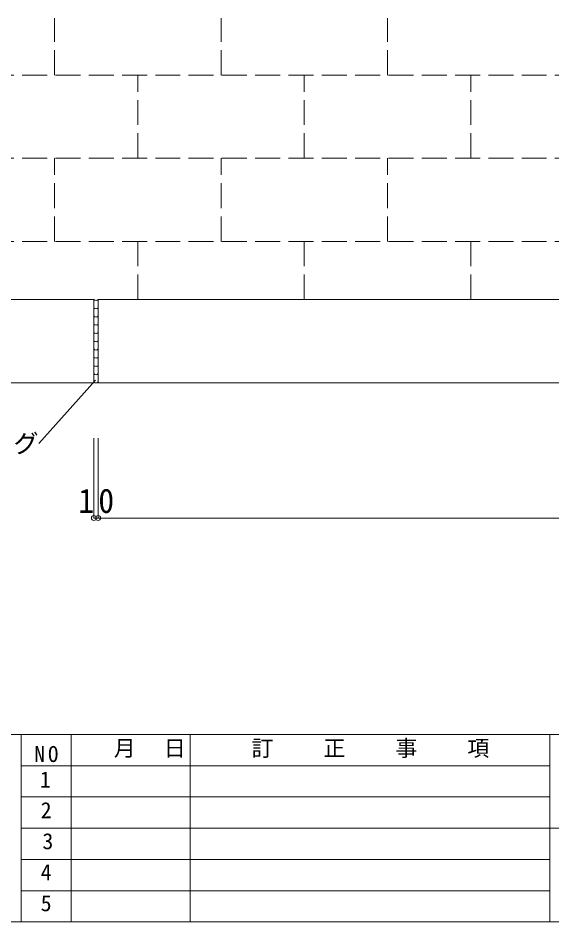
# Model space of a CAD drawing. Units: millimetres on the paper, with parts at other scales. Extents: x -848 to -26, y -812 to -539.
# Drawn here: x -766.4 to -702.3, y -811.7 to -703.2 of the extents above; entities that cross this region are included whole.
import ezdxf
from ezdxf.enums import TextEntityAlignment as Align

# ---------------------------------------------------------------- set-up
doc = ezdxf.new("R2010")
doc.units = ezdxf.units.MM
doc.header["$PDMODE"] = 32
doc.header["$PDSIZE"] = 0.6
doc.linetypes.add('DASHED3', pattern=[4, 3, -1])
doc.layers.add('1-9_hojyosen', color=7, linetype='Continuous', lineweight=9)
doc.layers.add('F-0', color=5, linetype='Continuous', lineweight=9)
doc.styles.add('ＭＳ ゴシック', font='')
doc.styles.get('ＭＳ ゴシック').set_extended_font_data('MS Gothic')

msp = doc.modelspace()

# ---------------------------------------------------------------- linework, layer by layer
at = {"layer": '1-9_hojyosen', "linetype": 'DASHED3'}
for p, q in [((-762.071, -710), (-762.071, -703.163)), ((-742.071, -710), (-742.071, -703.163)), ((-722.071, -710), (-722.071, -703.163)), ((-809.959, -710), (-500.128, -710)), ((-752.071, -720), (-752.071, -710)), ((-732.071, -720), (-732.071, -710)), ((-712.071, -720), (-712.071, -710)), ((-809.959, -720), (-500.128, -720)), ((-762.071, -730), (-762.071, -720)), ((-742.071, -730), (-742.071, -720)), ((-722.071, -730), (-722.071, -720)), ((-809.959, -730), (-500.128, -730)), ((-752.071, -736.951), (-752.071, -730)), ((-732.071, -736.951), (-732.071, -730)), ((-712.071, -736.951), (-712.071, -730))]:
    msp.add_line(p, q, dxfattribs=at)
at = {"layer": '1-9_hojyosen'}
for p, q in [((-809.959, -736.951), (-757.335, -736.951)), ((-757.335, -736.951), (-757.335, -746.951)), ((-607.335, -736.951), (-756.835, -736.951)), ((-756.835, -736.951), (-756.835, -746.951)), ((-763.947, -754.235), (-757.155, -746.638)), ((-809.959, -746.951), (-757.335, -746.951)), ((-607.335, -746.951), (-756.835, -746.951))]:
    msp.add_line(p, q, dxfattribs=at)
at = {"layer": '1-9_hojyosen', "color": 3}
for p, q in [((-757.335, -763.19), (-757.335, -753.612)), ((-756.835, -763.19), (-756.835, -753.612)), ((-757.335, -763.19), (-757.335, -754.608)), ((-757.335, -763.19), (-756.835, -763.19)), ((-756.835, -763.19), (-602.335, -763.19))]:
    msp.add_line(p, q, dxfattribs=at)
at = {"layer": '1-9_hojyosen'}
for centre in [(-757.085, -736.773), (-757.085, -737.763), (-757.085, -738.753), (-757.085, -739.743), (-757.085, -740.732), (-757.085, -741.722), (-757.085, -742.712), (-757.085, -743.701), (-757.085, -744.691), (-757.085, -745.681), (-757.085, -746.671)]:
    msp.add_arc(centre, 0.307, 215.46688, 324.54103, dxfattribs=at)
at = {"layer": '1-9_hojyosen', "color": 134}
for p in [(-757.335, -763.19), (-756.835, -763.19)]:
    msp.add_point(p, dxfattribs=at)
at = {"layer": 'F-0'}
for p, q in [((-848.132, -789.19), (-766.071, -789.19)), ((-848.132, -789.19), (-702.582, -789.19)), ((-766.071, -789.19), (-766.071, -811.69)), ((-760.071, -789.19), (-760.071, -811.69)), ((-745.777, -789.19), (-745.777, -811.69)), ((-702.582, -789.19), (-636.907, -789.19)), ((-702.582, -792.94), (-766.071, -792.94)), ((-702.582, -796.69), (-766.071, -796.69)), ((-702.582, -800.44), (-766.071, -800.44)), ((-636.907, -800.44), (-702.582, -800.44)), ((-702.582, -804.19), (-766.071, -804.19)), ((-702.582, -807.94), (-766.071, -807.94)), ((-766.071, -811.69), (-848.132, -811.69)), ((-456.132, -811.69), (-848.132, -811.69))]:
    msp.add_line(p, q, dxfattribs=at)
msp.add_lwpolyline([(-702.582, -789.19), (-702.582, -800.44), (-702.582, -811.69)], dxfattribs=at)

# ---------------------------------------------------------------- texts
at = {"layer": '1-9_hojyosen', "attachment_point": 7, "style": 'ＭＳ ゴシック'}
for s, insert, char_height in [('\\T1.17;コーキング', (-781.029, -755.542), 2.199), ('\\T1.27;\\W0.95;10', (-759.21, -762.635), 2.933)]:
    msp.add_mtext(s, dxfattribs=dict(at, insert=insert, char_height=char_height))
at = {"layer": 'F-0', "color": 7, "style": 'ＭＳ ゴシック'}
for s, p in [('月', (-754.952, -792.362)), ('日', (-748.936, -792.362)), ('訂', (-738.403, -792.362)), ('正', (-729.764, -792.362)), ('事', (-721.125, -792.362)), ('項', (-712.486, -792.362)), ('1', (-763.839, -796.128)), ('2', (-763.728, -799.81)), ('3', (-763.522, -803.535)), ('4', (-763.728, -807.259)), ('5', (-763.728, -810.984))]:
    msp.add_text(s, height=1.924, dxfattribs=at).set_placement(p, align=Align.BOTTOM_LEFT)
at = {"layer": 'F-0', "color": 7, "insert": (-764.477, -792.528), "char_height": 1.924, "attachment_point": 7, "style": 'ＭＳ ゴシック'}
msp.add_mtext('\\T1.31;\\W0.95;NO', dxfattribs=at)

doc.saveas('drawing.dxf')
